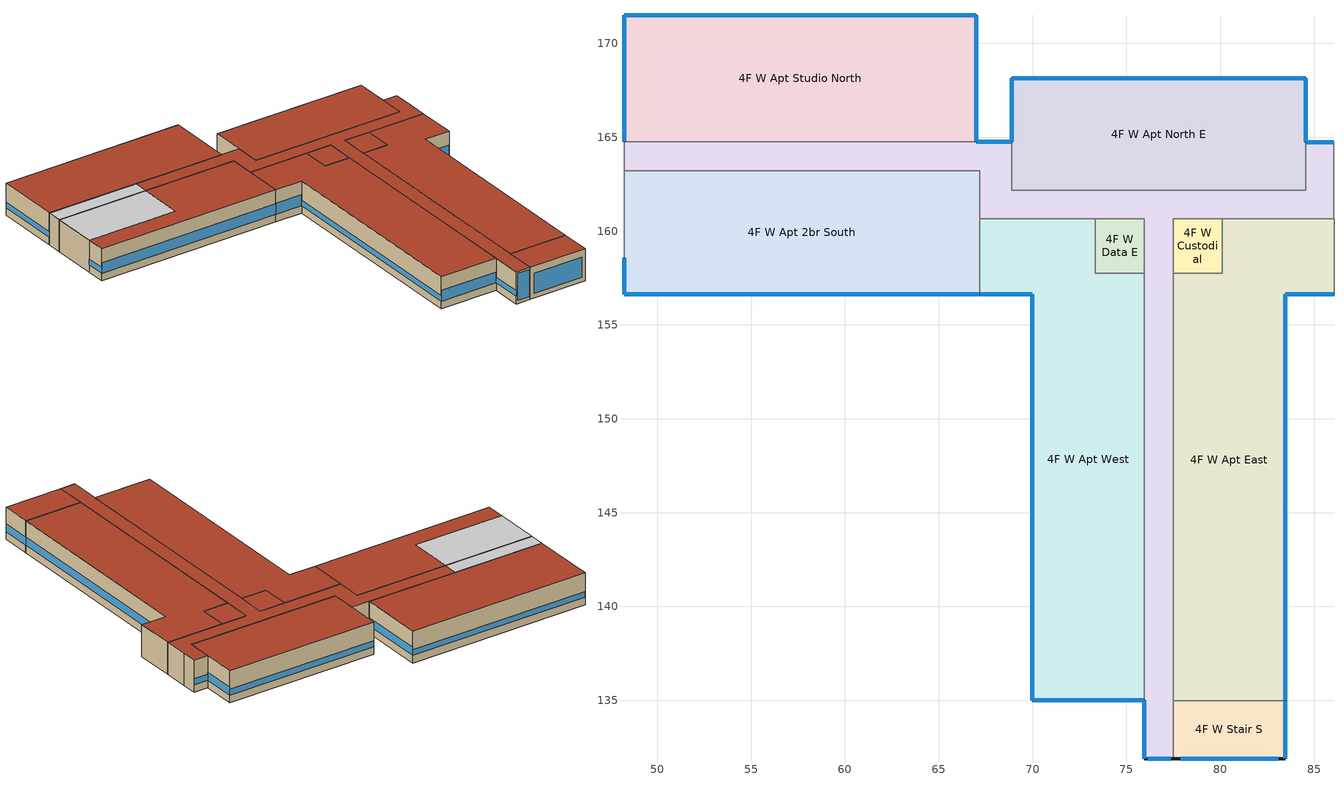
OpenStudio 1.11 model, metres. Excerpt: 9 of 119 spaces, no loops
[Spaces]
4F W Apt North E
 floor to 2-3F W Apt North E: 84.56,168.15 84.56,162.18 68.88,162.18 68.88,168.15 z6.5
 wall outside: 84.56,164.75 84.56,168.15 68.88,168.15 68.88,164.76 z6.5:9.75
 wall to 4F W Corridor E: 68.88,164.76 68.88,162.18 84.56,162.18 84.56,164.75 z6.5:9.75
 window: 84.53,168.15 68.91,168.15 z7.26:7.85; 84.56,164.77 84.56,168.12 z7.26:8.1; 68.88,168.12 68.88,164.79 z7.26:7.84
 roof outside: 84.56,162.18 84.56,168.15 68.88,168.15 68.88,162.18 z9.75
4F W Stair S
 floor to 2-3F W Stair S: 83.45,134.98 83.45,131.9 77.48,131.9 77.48,134.98 z6.5
 wall outside: 77.48,131.9 83.45,131.9 83.45,134.98 z6.5:9.75
 wall to 4F W Corridor E: 77.48,134.98 77.48,131.9 z6.5:9.75
 wall to 4F W Apt East: 83.45,134.98 77.48,134.98 z6.5:9.75
 window: 83.45,131.92 83.45,134.96 z7.26:8.1; 77.9,131.9 83.08,131.9 z6.96:9.02
 roof outside: 83.45,131.9 83.45,134.98 77.48,134.98 77.48,131.9 z9.75
4F W Data E
 floor to 2-3F W Data E: 75.96,160.66 75.96,157.76 73.33,157.76 73.33,160.66 z6.5
 wall to 4F W Corridor E: 75.96,157.76 75.96,160.66 73.33,160.66 z6.5:9.75
 wall to 4F W Apt West: 73.33,160.66 73.33,157.76 75.96,157.76 z6.5:9.75
 roof outside: 75.96,157.76 75.96,160.66 73.33,160.66 73.33,157.76 z9.75
4F W Apt 2br South
 floor to 2-3F W Apt 2br South: 67.19,163.22 67.19,156.65 48.23,156.65 48.23,163.22 z6.5
 wall outside: 48.23,158.59 48.23,156.65 67.19,156.65 z6.5:9.75
 wall to 4F W Corridor W: 48.23,163.22 48.23,158.59 z6.5:9.75
 wall to 4F W Corridor E: 67.19,160.66 67.19,163.22 48.23,163.22 z6.5:9.75
 wall to 4F W Apt West: 67.19,156.65 67.19,160.66 z6.5:9.75
 window: 48.23,158.57 48.23,156.67 z7.26:7.85; 48.25,156.65 67.17,156.65 z7.26:8.35
 ceiling to 5F W Mech: 57.61,158.59 57.61,163.22 48.23,163.22 48.23,158.59 z9.75
 roof outside: 67.19,156.65 67.19,163.22 57.61,163.22 57.61,158.59 48.23,158.59 48.23,156.65 z9.75
4F W Apt Studio North
 floor to 2-3F W Apt Studio North: 48.23,171.49 66.98,171.49 66.98,164.76 48.23,164.76 z6.5
 wall outside: 66.98,164.76 66.98,171.49 48.23,171.49 48.23,164.76 z6.5:9.75
 wall to 4F W Corridor E: 48.23,164.76 66.98,164.76 z6.5:9.75
 window: 66.96,171.49 48.25,171.49 z7.26:7.85; 66.98,164.79 66.98,171.47 z7.26:8.09; 48.23,171.47 48.23,164.79 z7.26:7.83
 roof outside: 66.98,164.76 66.98,171.49 48.23,171.49 48.23,164.76 z9.75
4F W Corridor E
 floor to 2-3F W Corridor E: 68.88,164.76 68.88,162.18 84.56,162.18 84.56,164.75 86.06,164.75 86.06,160.66 77.48,160.66 77.48,131.9 75.96,131.9 75.96,160.66 67.19,160.66 67.19,163.22 48.23,163.22 48.23,164.76 z6.5
 wall outside: 68.88,164.76 66.98,164.76 / 86.06,164.75 84.56,164.75 / 75.96,135.01 75.96,131.9 77.48,131.9 z6.5:9.75
 wall to 4F W Apt West: 67.19,160.66 73.33,160.66 / 75.96,157.76 75.96,135.01 z6.5:9.75
 wall to 4F W Corridor W: 48.23,164.76 48.23,163.22 z6.5:9.75
 wall to 4F M Corridor: 86.06,163.22 86.06,164.75 z6.5:9.75
 wall to 4F M Apt 2br South: 86.06,160.66 86.06,163.22 z6.5:9.75
 wall to 4F W Apt East: 80.11,160.66 86.06,160.66 / 77.48,134.98 77.48,157.76 z6.5:9.75
 wall to 4F W Custodial: 77.48,157.76 77.48,160.66 80.11,160.66 z6.5:9.75
 window: 86.03,164.75 84.58,164.75 z7.26:7.87; 68.85,164.76 67.01,164.76 z7.26:7.86; 75.96,134.98 75.96,131.92 z7.26:7.84; 76.14,131.9 77.36,131.9 z6.82:9.57
 ceiling to 5F W Mech: 57.61,163.22 57.61,164.76 48.23,164.76 48.23,163.22 z9.75
 roof outside: 77.48,131.9 77.48,160.66 86.06,160.66 86.06,164.75 84.56,164.75 84.56,162.18 68.88,162.18 68.88,164.76 57.61,164.76 57.61,163.22 67.19,163.22 67.19,160.66 75.96,160.66 75.96,131.9 z9.75
4F W Custodial
 floor to 2-3F W Custodial: 80.11,160.66 80.11,157.76 77.48,157.76 77.48,160.66 z6.5
 wall to 4F W Apt East: 77.48,157.76 80.11,157.76 80.11,160.66 z6.5:9.75
 roof outside: 80.11,157.76 80.11,160.66 77.48,160.66 77.48,157.76 z9.75
4F W Apt West
 floor to 2-3F W Apt West: 73.33,160.66 73.33,157.76 75.96,157.76 75.96,135.01 69.99,135.01 69.99,156.65 67.19,156.65 67.19,160.66 z6.5
 wall outside: 67.19,156.65 69.99,156.65 69.99,135.01 75.96,135.01 z6.5:9.75
 window: 69.99,156.62 69.99,135.03 z7.26:7.83; 70.02,135.01 75.93,135.01 z7.26:8.36; 67.22,156.65 69.97,156.65 z7.26:8.37
 roof outside: 75.96,135.01 75.96,157.76 73.33,157.76 73.33,160.66 67.19,160.66 67.19,156.65 69.99,156.65 69.99,135.01 z9.75
4F W Apt East
 floor to 2-3F W Apt East: 86.06,160.66 86.06,156.65 83.45,156.65 83.45,134.98 77.48,134.98 77.48,157.76 80.11,157.76 80.11,160.66 z6.5
 wall outside: 83.45,134.98 83.45,156.65 86.06,156.65 z6.5:9.75
 wall to 4F M Apt 2br South: 86.06,156.65 86.06,160.64 86.06,160.66 z6.5:9.75
 window: 83.45,135.01 83.45,156.62 z7.26:8.09; 83.47,156.65 86.03,156.65 z7.26:8.37
 roof outside: 83.45,134.98 83.45,156.65 86.06,156.65 86.06,160.66 80.11,160.66 80.11,157.76 77.48,157.76 77.48,134.98 z9.75
[Building]
North: Default Construction Set=13104 Envelope
[ClimateZones]
Climate Zone Institution Name 1=ASHRAE; Climate Zone Document Name 1=ANSI/ASHRAE Standard 169; Climate Zone Document Year 1=2006; Climate Zone Institution Name 2=CEC; Climate Zone Document Name 2=California Climate Zone Descriptions; Climate Zone Document Year 2=1995
[Site]
Fort Collins  Awos: Latitude {deg}=40.45; Longitude {deg}=-105.02; Time Zone {hr}=-7; Elevation {m}=1529
[SizingPeriod:DesignDay] Barometric Pressure {Pa}=84255; Sky Clearness=0; Rain Indicator=0; Snow Indicator=0; Day of Month=21; Daylight Saving Time Indicator=0; Dry-Bulb Temperature Range Modifier Type=DefaultMultipliers
Name | Maximum Dry-Bulb Temperature {C} | Daily Dry-Bulb Temperature Range {deltaC} | Humidity Indicating Conditions at Maximum Dry-Bulb | Wind Speed {m/s} | Wind Direction {deg} | Month | Day Type | Humidity Indicating Type | Solar Model Indicator | ASHRAE Taub | ASHRAE Taud
Fort Collins  Awos Ann Clg .4% Condns DB=>MWB | 34.2 | 15.7 | 15.8 | 4.1 | 150 | 7 | SummerDesignDay | Wetbulb | ASHRAETau | 0.431 | 2.008
Fort Collins  Awos Ann Hum_n 99.6% Condns DP=>MCDB | -15.7 | 0 | -22.3 | 2.2 | 70 | 1 | WinterDesignDay | Dewpoint | ASHRAEClearSky
Fort Collins  Awos Ann Clg .4% Condns WB=>MDB | 27.9 | 15.7 | 18.2 | 4.1 | 150 | 7 | SummerDesignDay | Wetbulb | ASHRAETau | 0.431 | 2.008
Fort Collins  Awos Ann Htg Wind 99.6% Condns WS=>MCDB | 6.5 | 0 | 6.5 | 12.8 | 70 | 1 | WinterDesignDay | Wetbulb | ASHRAEClearSky
[DefaultConstructionSet]
13104 Envelope: Default Exterior Surface Constructions=Default Surface Constructions 37; Default Interior Surface Constructions=Default Surface Constructions 38; Default Ground Contact Surface Constructions=Default Surface Constructions 39; Default Exterior SubSurface Constructions=Default Sub Surface Constructions 25; Default Interior SubSurface Constructions=Default Sub Surface Constructions 26; Interior Partition Construction=Interior Partition
[DefaultSurfaceConstructions]
Name | Floor Construction | Wall Construction | Roof Ceiling Construction
Default Surface Constructions 37 | ExtSlabCarpet 4in ClimateZone 1-8 | ASHRAE 90.1-2007 ExtWall SteelFrame ClimateZone alt-res 2-6 | ASHRAE 90.1-2007 ExtRoof IEAD ClimateZone 2-8
Default Surface Constructions 38 | Interior Floor | Interior Wall | Interior Ceiling
Default Surface Constructions 39 | ExtSlabCarpet 4in ClimateZone 1-8 | ExtSlabCarpet 4in ClimateZone 1-8 | ExtSlabCarpet 4in ClimateZone 1-8
[DefaultSubSurfaceConstructions]
Name | Fixed Window Construction | Operable Window Construction | Door Construction | Tubular Daylight Dome Construction | Tubular Daylight Diffuser Construction
Default Sub Surface Constructions 25 | ASHRAE 90.1-2007 ExtWindow Metal ClimateZone 4-6 | ASHRAE 90.1-2007 ExtWindow Metal ClimateZone 4-6 | Exterior Door | Interior Window | Interior Window
Default Sub Surface Constructions 26 | Interior Window | Interior Window | Interior Door
[Construction]
Interior Partition; Interior Door: G05 25mm wood
ExtSlabCarpet 4in ClimateZone 1-8: MAT-CC05 4 HW CONCRETE, CP02 CARPET PAD
ASHRAE 90.1-2007 ExtWall SteelFrame ClimateZone alt-res 2-6: Wood Siding, Steel Frame Wall Insulation R-13.81 IP, 1/2IN Gypsum
ASHRAE 90.1-2007 ExtRoof IEAD ClimateZone 2-8: Roof Membrane, IEAD Roof Insulation R-19.72 IP, Metal Decking
Interior Floor: F16 Acoustic tile, F05 Ceiling air space resistance, M11 100mm lightweight concrete
Interior Wall: G01a 19mm gypsum board, F04 Wall air space resistance, G01a 19mm gypsum board
Interior Ceiling: M11 100mm lightweight concrete, F05 Ceiling air space resistance, F16 Acoustic tile
ASHRAE 90.1-2007 ExtWindow Metal ClimateZone 4-6: Storefront U-0.44/SHGC-0.41/VT-0.53
Exterior Door: F08 Metal surface, I01 25mm insulation board
Interior Window: Clear 3mm
[Material] Thermal Absorptance=0.9
Name | Roughness | Thickness {m} | Conductivity {W/m-K} | Density {kg/m3} | Specific Heat {J/kg-K} | Solar Absorptance | Visible Absorptance
G05 25mm wood | MediumSmooth | 0.0254 | 0.15 | 608 | 1630 | 0.5 | 0.5
MAT-CC05 4 HW CONCRETE | Rough | 0.316275 | 1.311 | 2240 | 836.8 | 0.85 | 0.85
Wood Siding | MediumSmooth | 0.01 | 0.11 | 544.62 | 1210 | 0.78 | 0.78
Steel Frame Wall Insulation R-13.81 IP | MediumRough | 0.141522 | 0.049 | 265 | 836.8 | 0.7 | 0.7
1/2IN Gypsum | Smooth | 0.0127 | 0.16 | 784.9 | 830 | 0.4 | 0.4
Roof Membrane | VeryRough | 0.0095 | 0.16 | 1121.29 | 1460 | 0.7 | 0.7
IEAD Roof Insulation R-19.72 IP | MediumRough | 0.319288 | 0.049 | 265 | 836.8 | 0.7 | 0.7
Metal Decking | MediumSmooth | 0.0015 | 45.006 | 7680 | 418.4 | 0.6 | 0.6
F16 Acoustic tile | MediumSmooth | 0.0191 | 0.06 | 368 | 590 | 0.3 | 0.3
M11 100mm lightweight concrete | MediumRough | 0.1016 | 0.53 | 1280 | 840 | 0.5 | 0.5
G01a 19mm gypsum board | MediumSmooth | 0.019 | 0.16 | 800 | 1090 | 0.4 | 0.4
F08 Metal surface | Smooth | 0.0008 | 45.28 | 7824 | 500 | 0.7 | 0.7
I01 25mm insulation board | MediumRough | 0.0254 | 0.03 | 43 | 1210 | 0.6 | 0.6
[Material:NoMass]
CP02 CARPET PAD: Roughness=Smooth; Thermal Resistance {m2-K/W}=0.1; Thermal Absorptance=0.9; Solar Absorptance=0.8; Visible Absorptance=0.8
[Material:AirGap]
Name | Thermal Resistance {m2-K/W}
F05 Ceiling air space resistance | 0.18
F04 Wall air space resistance | 0.15
[WindowMaterial:SimpleGlazingSystem]
Storefront U-0.44/SHGC-0.41/VT-0.53: U-Factor {W/m2-K}=2.48708; Solar Heat Gain Coefficient=0.412; Visible Transmittance=0.529
[WindowMaterial:Glazing]
Clear 3mm: Optical Data Type=SpectralAverage; Thickness {m}=0.003; Solar Transmittance at Normal Incidence=0.837; Front Side Solar Reflectance at Normal Incidence=0.075; Back Side Solar Reflectance at Normal Incidence=0; Visible Transmittance at Normal Incidence=0.898; Front Side Visible Reflectance at Normal Incidence=0.081; Back Side Visible Reflectance at Normal Incidence=0; Infrared Transmittance at Normal Incidence=0; Front Side Infrared Hemispherical Emissivity=0.84; Back Side Infrared Hemispherical Emissivity=0.84; Conductivity {W/m-K}=0.9; Dirt Correction Factor for Solar and Visible Transmittance=1; Solar Diffusing=No
[DesignSpecification:OutdoorAir]
90.1-2007 - MidriseApartment - Corridor Ventilation: Outdoor Air Method=Sum; Outdoor Air Flow per Floor Area {m3/s-m2}=0.0003048
[ThermostatSetpoint:DualSetpoint] Heating Setpoint Temperature Schedule=Setpoint Heating; Cooling Setpoint Temperature Schedule=Setpoint Cooling
Thermostat Setpoint Dual Setpoint 6; Thermostat Setpoint Dual Setpoint 30; Thermostat Setpoint Dual Setpoint 34; Thermostat Setpoint Dual Setpoint 39; Thermostat Setpoint Dual Setpoint 51; Thermostat Setpoint Dual Setpoint 53; Thermostat Setpoint Dual Setpoint 94; Thermostat Setpoint Dual Setpoint 104; Thermostat Setpoint Dual Setpoint 105
[BuildingStory]
Building Story 4
[Space] Building Story=Building Story 4
Name | Space Type | Thermal Zone
4F W Apt North E | 90.1-2007 - MidriseApartment - Apartment | 4F W Apt North E
4F W Stair S | 90.1-2007 - MidriseApartment - Corridor | 4F W Stair S
4F W Data E | 90.1-2007 - MidriseApartment - Corridor | 4F W Data E
4F W Apt 2br South | 90.1-2007 - MidriseApartment - Apartment | 4F W Apt 2br South
4F W Apt Studio North | 90.1-2007 - MidriseApartment - Apartment | 4F W Apt Studio North
4F W Corridor E | 90.1-2007 - MidriseApartment - Corridor | 4F W Corridor E
4F W Custodial | 90.1-2007 - MidriseApartment - Corridor | 4F W Custodial
4F W Apt West | 90.1-2007 - MidriseApartment - Apartment | 4F W Apt West
4F W Apt East | 90.1-2007 - MidriseApartment - Apartment | 4F W Apt East
[ThermalZone] Use Ideal Air Loads=No
Name | Thermostat
4F W Corridor E | Thermostat Setpoint Dual Setpoint 105
4F W Apt Studio North | Thermostat Setpoint Dual Setpoint 6
4F W Custodial | Thermostat Setpoint Dual Setpoint 94
4F W Apt East | Thermostat Setpoint Dual Setpoint 39
4F W Data E | Thermostat Setpoint Dual Setpoint 51
4F W Stair S | Thermostat Setpoint Dual Setpoint 104
4F W Apt 2br South | Thermostat Setpoint Dual Setpoint 30
4F W Apt North E | Thermostat Setpoint Dual Setpoint 34
4F W Apt West | Thermostat Setpoint Dual Setpoint 53
[Sizing:Zone]
4F W Custodial: Zone Cooling Design Supply Air Temperature Input Method=SupplyAirTemperature; Zone Cooling Design Supply Air Temperature {C}=12.7778; Zone Cooling Design Supply Air Temperature Difference {deltaC}=11.11; Zone Heating Design Supply Air Temperature Input Method=SupplyAirTemperature; Zone Heating Design Supply Air Temperature {C}=40; Zone Heating Design Supply Air Temperature Difference {deltaC}=11.11; Zone Cooling Design Supply Air Humidity Ratio {kg-H2O/kg-air}=0.0085; Zone Heating Design Supply Air Humidity Ratio {kg-H2O/kg-air}=0.008; Cooling Design Air Flow Method=DesignDay; Heating Design Air Flow Method=DesignDay; Account for Dedicated Outdoor Air System=No; Dedicated Outdoor Air System Control Strategy=NeutralSupplyAir; Dedicated Outdoor Air Low Setpoint Temperature for Design {C}=Autosize; Dedicated Outdoor Air High Setpoint Temperature for Design {C}=Autosize
[People:Definition]
90.1-2007 - MidriseApartment - Apartment People Definition: Number of People Calculation Method=People/Area; People per Space Floor Area {person/m2}=0.0283091; Fraction Radiant=0.3
[SpaceType] Standards Building Type=MidriseApartment
Name | Default Schedule Set | Standards Space Type | Design Specification Outdoor Air Object
90.1-2007 - MidriseApartment - Apartment | 90.1-2007 - MidriseApartment - Apartment Schedule Set | Apartment
90.1-2007 - MidriseApartment - Corridor | 90.1-2007 - MidriseApartment - Corridor Schedule Set | Corridor | 90.1-2007 - MidriseApartment - Corridor Ventilation
[ElectricEquipment:Definition]
90.1-2007 - MidriseApartment - Apartment Electric Equipment Definition: Design Level Calculation Method=Watts/Area; Watts per Space Floor Area {W/m2}=3.87501
[ElectricEquipment]
90.1-2007 - MidriseApartment - Apartment Electric Equipment: Electric Equipment Definition=90.1-2007 - MidriseApartment - Apartment Electric Equipment Definition; Space or SpaceType=90.1-2007 - MidriseApartment - Apartment
[Lights:Definition] Design Level Calculation Method=Watts/Area; Fraction Radiant=0
Name | Watts per Space Floor Area {W/m2}
Lights - North Corridor | 6.96425
Lights - North Dormitory | 3.84272
[DefaultScheduleSet] Infiltration Schedule=MidriseApartment Infil
Name | Number of People Schedule | People Activity Level Schedule | Lighting Schedule | Electric Equipment Schedule
90.1-2007 - MidriseApartment - Apartment Schedule Set | MidriseApartment Apartment Occ | MidriseApartment Activity | MidriseApartment Apartment Light | MidriseApartment Apartment Equip
90.1-2007 - MidriseApartment - Corridor Schedule Set |  |  | MidriseApartment Corridor Light
[People]
90.1-2007 - MidriseApartment - Apartment People: People Definition=90.1-2007 - MidriseApartment - Apartment People Definition; Space or SpaceType=90.1-2007 - MidriseApartment - Apartment
[SpaceInfiltration:DesignFlowRate]
Name | Space or SpaceType | Design Flow Rate Calculation Method | Flow per Exterior Surface Area {m3/s-m2} | Flow per Space Floor Area {m3/s-m2}
90.1-2007 - MidriseApartment - Apartment Infiltration | 90.1-2007 - MidriseApartment - Apartment | Flow/ExteriorArea | 0.000226568
90.1-2007 - MidriseApartment - Corridor Infiltration | 90.1-2007 - MidriseApartment - Corridor | Flow/ExteriorArea | 0.000226568
62.1-2007 Ventilation | 90.1-2007 - MidriseApartment - Apartment | Flow/Area | 0 | 0.0003048
[Lights]
Name | Lights Definition | Space or SpaceType
Lights 1 | Lights - North Dormitory | 90.1-2007 - MidriseApartment - Apartment
Lights 2 | Lights - North Corridor | 90.1-2007 - MidriseApartment - Corridor
[Exterior:Lights:Definition]
Exterior Lights Definition 1: Design Level {W}=2472
[Exterior:Lights]
Exterior Lights 1: Exterior Lights Definition=Exterior Lights Definition 1; Schedule=Always On Discrete; Control Option=AstronomicalClock
[Schedule:Ruleset]
Name | Default Day Schedule | Summer Design Day Schedule | Winter Design Day Schedule
Setpoint Cooling | Schedule Day 22
Setpoint Heating | Schedule Day 24
MidriseApartment Apartment Occ | MidriseApartment Apartment Occ Default Schedule | MidriseApartment Apartment Occ Summer Design Day | MidriseApartment Apartment Occ Winter Design Day
MidriseApartment Activity | MidriseApartment Activity Default Schedule | MidriseApartment Activity Summer Design Day | MidriseApartment Activity Winter Design Day
MidriseApartment Apartment Light | MidriseApartment Apartment Light Default Schedule | MidriseApartment Apartment Light Summer Design Day | MidriseApartment Apartment Light Winter Design Day
MidriseApartment Apartment Equip | MidriseApartment Apartment Equip Default Schedule | MidriseApartment Apartment Equip Summer Design Day | MidriseApartment Apartment Equip Winter Design Day
MidriseApartment Infil | MidriseApartment Infil Default Schedule | MidriseApartment Infil Summer Design Day | MidriseApartment Infil Winter Design Day
MidriseApartment Corridor Light | MidriseApartment Corridor Light Default Schedule | MidriseApartment Corridor Light Summer Design Day | MidriseApartment Corridor Light Winter Design Day
[Schedule:Day]
Schedule Day 22: 24, 0, 23.8889
Schedule Day 24: 24, 0, 21.1111
MidriseApartment Apartment Occ Default Schedule; MidriseApartment Apartment Occ Summer Design Day; MidriseApartment Apartment Occ Winter Design Day: 7, 0, 1, 8, 0, 0.85, 9, 0, 0.39, 16, 0, 0.25, 17, 0, 0.3, 18, 0, 0.52, 21, 0, 0.87, 24, 0, 1
MidriseApartment Activity Default Schedule; MidriseApartment Activity Summer Design Day; MidriseApartment Activity Winter Design Day: 24, 0, 120
MidriseApartment Apartment Light Default Schedule; MidriseApartment Apartment Light Summer Design Day; MidriseApartment Apartment Light Winter Design Day: 4, 0, 0.067, 5, 0, 0.187, 6, 0, 0.394, 7, 0, 0.44, 8, 0, 0.393, 9, 0, 0.172, 15, 0, 0.119, 16, 0, 0.206, 17, 0, 0.439, 18, 0, 0.616, 19, 0, 0.829, 20, 0, 0.986, 21, 0, 1, 22, 0, 0.692, 23, 0, 0.384, 24, 0, 0.16
MidriseApartment Apartment Equip Default Schedule; MidriseApartment Apartment Equip Summer Design Day; MidriseApartment Apartment Equip Winter Design Day: 1, 0, 0.45, 2, 0, 0.41, 3, 0, 0.39, 5, 0, 0.38, 6, 0, 0.43, 7, 0, 0.54, 8, 0, 0.65, 9, 0, 0.66, 10, 0, 0.67, 11, 0, 0.69, 12, 0, 0.7, 13, 0, 0.69, 14, 0, 0.66, 15, 0, 0.65, 16, 0, 0.68, 17, 0, 0.8, 19, 0, 1, 20, 0, 0.93, 21, 0, 0.89, 22, 0, 0.85, 23, 0, 0.71, 24, 0, 0.58
MidriseApartment Infil Default Schedule; MidriseApartment Infil Summer Design Day; MidriseApartment Infil Winter Design Day; MidriseApartment Corridor Light Default Schedule; MidriseApartment Corridor Light Summer Design Day; MidriseApartment Corridor Light Winter Design Day: 24, 0, 1
[Schedule:Constant]
Always On Discrete: Value=1
